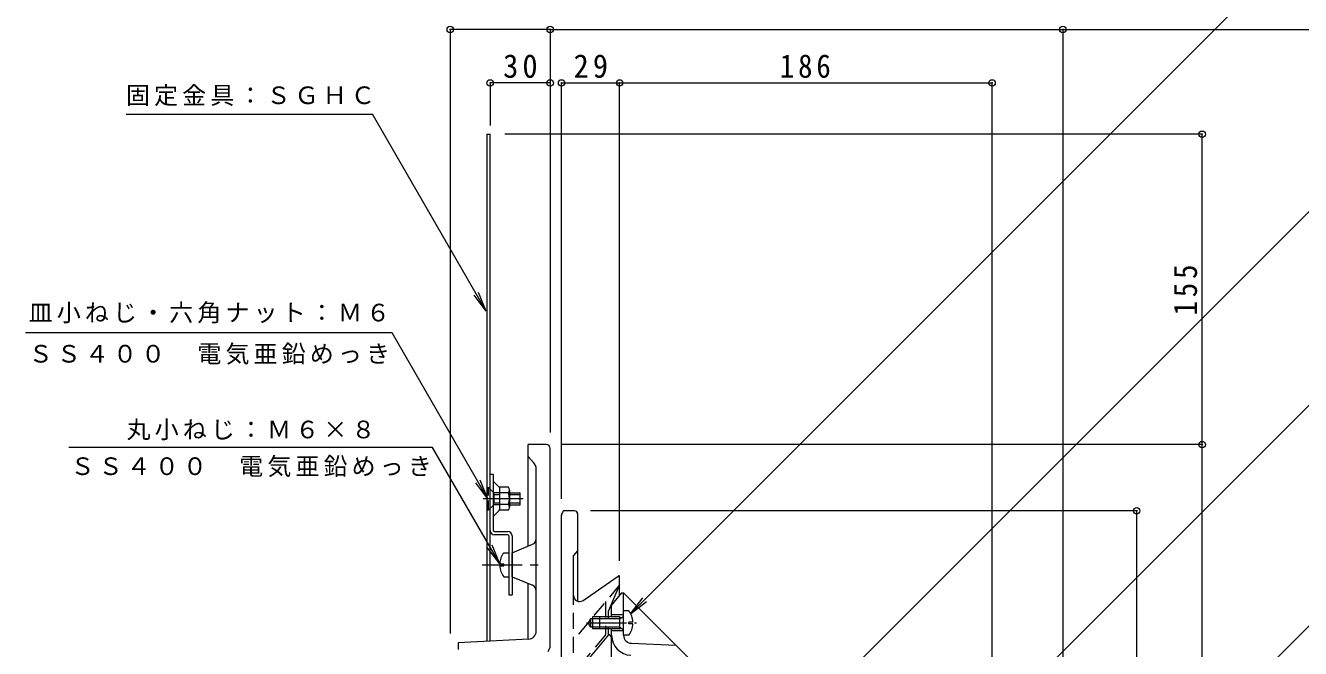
# Model space of a CAD drawing. Units: millimetres at full size, sheet at 1:4. Extents: x -428 to 535, y -549 to 519.
# Drawn here: x -428 to 209, y -178 to 133 of the extents above; entities that cross this region are included whole.
import ezdxf

# ---------------------------------------------------------------- set-up
doc = ezdxf.new("R2010")
doc.units = ezdxf.units.MM
doc.header["$LTSCALE"] = 4
doc.header["$PDMODE"] = 32
doc.header["$PDSIZE"] = 3.2
for name, pattern in [('CHAIN1', [8, 5, -1, 1, -1]), ('DASHED1', [1.8, 1.2, -0.6]), ('DASHED2', [3, 2, -1])]:
    doc.linetypes.add(name, pattern=pattern)
for name, color, linetype, lineweight in [('0-0_通り芯', 4, 'Continuous', 9), ('0-1_躯体', 6, 'Continuous', 9), ('0-2_仕上', 3, 'Continuous', 9), ('0-4_その他', 7, 'Continuous', 9), ('0-5_寸法', 7, 'Continuous', 9), ('0-8', 2, 'Continuous', 9), ('0-A', 2, 'Continuous', 9)]:
    doc.layers.add(name, color=color, linetype=linetype, lineweight=lineweight)
doc.styles.add('ＭＳ ゴシック', font='')
doc.styles.get('ＭＳ ゴシック').set_extended_font_data('MS Gothic')

msp = doc.modelspace()

# ---------------------------------------------------------------- linework, layer by layer
at = {"layer": '0-0_通り芯'}
for p, q in [((-167.517, -76.028), (-176.517, -76.028)), ((-176.517, -126.695), (-176.517, -76.028)), ((-173.86, -84.878), (-176.517, -82.029)), ((-165.517, -176.69), (-165.517, -78.028)), ((-172.517, -169.199), (-172.517, -88.288)), ((-184.517, -130.028), (-174.363, -125.798)), ((-184.517, -142.028), (-184.517, -130.028)), ((-184.517, -142.028), (-174.363, -146.259)), ((-176.517, -173.193), (-176.517, -145.362)), ((-176.302, -173.193), (-211.52, -175.091)), ((-166.517, -179.278), (-165.517, -177.134))]:
    msp.add_line(p, q, dxfattribs=at)
at = {"layer": '0-0_通り芯', "linetype": 'CHAIN1'}
msp.add_line((-199.517, -136.028), (-169.65, -136.028), dxfattribs=at)
at = {"layer": '0-0_通り芯', "color": 6}
msp.add_line((-211.52, -175.091), (-211.455, -178.283), dxfattribs=at)
at = {"layer": '0-0_通り芯'}
for centre, radius, start, end in [((-167.517, -78.028), 2, 0, 90), ((-177.517, -88.288), 5, 0, 43.00085), ((-175.517, -123.028), 3, 292.61953, 0), ((-175.517, -149.028), 3, 0, 67.38047), ((-176.517, -169.199), 4, 273.08418, 0), ((-167.517, -176.69), 2, 335.004, 0)]:
    msp.add_arc(centre, radius, start, end, dxfattribs=at)
at = {"layer": '0-1_躯体'}
for p, q in [((-159.839, -284.299), (-159.839, -111.129)), ((-159.137, -109.453), (-158.839, -109.098)), ((-153.339, -109.098), (-158.839, -109.098)), ((-151.839, -110.345), (-151.839, -154.269)), ((-151.839, -129.098), (-153.839, -131.481)), ((-153.839, -151.44), (-153.839, -131.481)), ((-149.118, -153.898), (-131.626, -141.649)), ((-130.839, -146.098), (-136.339, -159.055)), ((-130.839, -151.29), (-130.839, -142.058)), ((-136.339, -162.968), (-136.339, -159.055)), ((-145.339, -162.968), (-146.568, -165.098)), ((-145.339, -167.228), (-146.568, -165.098)), ((-145.339, -162.968), (-145.339, -167.228)), ((-140.839, -162.968), (-145.339, -162.968)), ((-144.339, -162.098), (-144.339, -168.098)), ((-140.839, -162.098), (-144.339, -162.098)), ((-136.339, -170.968), (-158.839, -197.782)), ((-140.839, -167.228), (-145.339, -167.228)), ((-140.839, -168.098), (-144.339, -168.098)), ((-136.339, -170.968), (-136.339, -167.228))]:
    msp.add_line(p, q, dxfattribs=at)
at = {"layer": '0-1_躯体', "linetype": 'DASHED2'}
for p, q in [((-130.839, -146.098), (-153.839, -173.507)), ((-153.839, -192.03), (-153.839, -151.44))]:
    msp.add_line(p, q, dxfattribs=at)
at = {"layer": '0-1_躯体', "linetype": 'CHAIN1'}
msp.add_line((-147.439, -165.098), (-122.452, -165.098), dxfattribs=at)
at = {"layer": '0-1_躯体', "linetype": 'DASHED2'}
msp.add_lwpolyline([(-137.839, -154.44), (-137.839, -170.968), (-153.839, -190.036)], dxfattribs=at)
at = {"layer": '0-1_躯体'}
for centre, radius, start, end in [((-156.839, -111.381), 3, 139.99997, 180), ((-153.339, -110.598), 1.5, 0, 90), ((-131.339, -142.058), 0.5, 0, 125.00484), ((-150.839, -151.44), 3, 180, 305.00188)]:
    msp.add_arc(centre, radius, start, end, dxfattribs=at)
at = {"layer": '0-2_仕上'}
for p, q in [((-129.839, -150.098), (-135.298, -156.604)), ((-129.839, -150.098), (-128.839, -150.098)), ((-128.839, -171.249), (-128.839, -150.098)), ((-128.839, -150.098), (27.161, -306.098)), ((-134.839, -162.098), (-134.839, -156.057)), ((-128.839, -161.098), (-134.839, -161.098)), ((-134.839, -285.098), (-134.839, -168.098)), ((-128.839, -169.098), (-134.839, -169.098)), ((-124.993, -175.246), (-102.839, -176.098))]:
    msp.add_line(p, q, dxfattribs=at)
for centre, radius, start, end in [((-137.839, -173.26), 3, 0, 60), ((-124.839, -171.249), 10, 180, 267.79723), ((-124.839, -171.249), 4, 180, 267.79723)]:
    msp.add_arc(centre, radius, start, end, dxfattribs=at)
at = {"layer": '0-4_その他'}
for p, q in [((-215.454, 131.51), (-215.454, -170.365)), ((-165.517, 131.252), (-215.454, 131.252)), ((-165.517, 131.51), (-165.517, -70.028)), ((-165.517, 131.252), (90.484, 131.252)), ((90.484, 131.51), (90.484, -324.028)), ((90.484, 131.252), (245.484, 131.252)), ((-195.517, 104.821), (-195.517, 83.398)), ((-165.517, 104.574), (-195.517, 104.574)), ((-159.839, -103.129), (-159.839, 104.821)), ((-159.839, 104.574), (-130.839, 104.574)), ((-130.839, -134.058), (-130.839, 104.821)), ((-130.839, 104.574), (55.161, 104.574)), ((55.161, -314.116), (55.161, 104.821)), ((160.247, 78.972), (-188.247, 78.972)), ((160.08, -76.028), (160.08, 78.972)), ((160.08, -76.028), (-159.517, -76.028)), ((160.08, -332.028), (160.08, -76.028)), ((127.765, -109.098), (-145.339, -109.098)), ((127.373, -320.124), (127.373, -109.098))]:
    msp.add_line(p, q, dxfattribs=at)
for p in [(-215.454, 131.252), (-165.517, 131.252), (90.484, 131.252), (-195.517, 104.574), (-165.517, 104.574), (-159.839, 104.574), (-130.839, 104.574), (55.161, 104.574), (160.08, 78.972), (160.08, -76.028), (127.373, -109.098)]:
    msp.add_point(p, dxfattribs=at)
at = {"layer": '0-5_寸法'}
for p, q in [((-125.403, -160.509), (204.214, 169.108)), ((-377.298, 89), (-254.23, 89)), ((-197.432, -9.376), (-254.23, 89)), ((-102.761, -275.775), (260.899, 87.886)), ((-197.432, -9.376), (-203.52, -1.443)), ((-197.432, -9.376), (-201.259, -0.137)), ((-4.601, -274.335), (260.899, -8.834)), ((-244.409, -20.217), (-427.556, -20.217)), ((-196.598, -103.029), (-244.409, -20.217)), ((-224.276, -77.404), (-405.927, -77.404)), ((-190.706, -135.549), (-224.276, -77.404)), ((-196.598, -103.029), (-202.685, -95.095)), ((-196.598, -103.029), (-200.425, -93.79)), ((55.129, -324.779), (260.899, -119.009)), ((-190.706, -135.549), (-194.532, -126.311)), ((-190.706, -135.549), (-196.793, -127.616)), ((-125.403, -160.509), (-119.315, -152.576)), ((-125.403, -160.509), (-117.469, -154.422))]:
    msp.add_line(p, q, dxfattribs=at)
at = {"layer": '0-8'}
for p, q in [((-197.117, 78.972), (-195.517, 78.972)), ((-197.117, 78.972), (-197.117, -174.315)), ((-195.517, -174.229), (-195.517, 78.972)), ((-195.517, -95.029), (-195.517, -91.029)), ((-193.917, -91.029), (-195.517, -91.029)), ((-193.917, -118.929), (-193.917, -91.029)), ((-190.917, -97.366), (-193.917, -94.366)), ((-190.917, -97.716), (-190.917, -108.341)), ((-190.917, -108.691), (-193.917, -111.691)), ((-193.417, -119.429), (-186.617, -119.429)), ((-186.617, -121.029), (-193.417, -121.029)), ((-186.117, -121.529), (-186.117, -151.029)), ((-184.517, -121.529), (-184.517, -151.029)), ((-186.117, -151.029), (-184.517, -151.029))]:
    msp.add_line(p, q, dxfattribs=at)
at = {"layer": '0-8', "linetype": 'CHAIN1'}
msp.add_line((-178.992, -103.029), (-199.916, -103.029), dxfattribs=at)
at = {"layer": '0-8'}
for centre, radius, start, end in [((-193.417, -118.929), 2.1, 180, 270), ((-193.417, -118.929), 0.5, 180, 270), ((-186.617, -121.529), 2.1, 0, 90), ((-186.617, -121.529), 0.5, 0, 90)]:
    msp.add_arc(centre, radius, start, end, dxfattribs=at)
at = {"layer": '0-A', "linetype": 'DASHED1'}
for p, q in [((-196.598, -97.379), (-196.298, -97.379)), ((-196.598, -108.679), (-196.598, -97.379)), ((-193.648, -100.029), (-196.298, -97.379)), ((-193.648, -100.029), (-193.648, -106.028)), ((-190.917, -100.029), (-193.648, -100.029)), ((-193.648, -100.898), (-190.917, -100.898)), ((-193.648, -106.028), (-196.298, -108.679)), ((-193.648, -105.158), (-190.917, -105.158)), ((-190.917, -106.028), (-193.648, -106.028))]:
    msp.add_line(p, q, dxfattribs=at)
at = {"layer": '0-A'}
for p, q in [((-186.407, -97.278), (-190.917, -97.278)), ((-190.917, -97.278), (-190.917, -97.716)), ((-186.407, -100.165), (-190.917, -100.165)), ((-185.917, -98.722), (-185.917, -107.335)), ((-185.917, -100.029), (-180.598, -100.029)), ((-185.917, -100.898), (-180.598, -100.898)), ((-180.598, -106.028), (-180.598, -100.029)), ((-186.407, -105.892), (-190.917, -105.892)), ((-185.917, -105.158), (-180.598, -105.158)), ((-185.917, -106.028), (-180.598, -106.028)), ((-190.917, -108.778), (-190.917, -108.341)), ((-186.407, -108.778), (-190.917, -108.778)), ((-188.717, -130.028), (-186.117, -130.028)), ((-190.706, -135.549), (-188.717, -135.549)), ((-190.706, -136.508), (-188.717, -136.508)), ((-188.717, -136.508), (-188.717, -135.549)), ((-188.717, -142.028), (-186.117, -142.028)), ((-126.239, -159.098), (-128.839, -159.098)), ((-130.839, -162.968), (-140.839, -162.968)), ((-130.839, -162.968), (-128.966, -161.916)), ((-130.839, -162.098), (-130.839, -168.098)), ((-130.839, -162.098), (-130.075, -162.539)), ((-124.25, -164.619), (-126.239, -164.619)), ((-126.239, -165.577), (-126.239, -164.619)), ((-130.839, -167.228), (-140.839, -167.228)), ((-130.839, -168.098), (-140.839, -168.098)), ((-130.839, -167.228), (-128.966, -168.28)), ((-130.839, -168.098), (-130.075, -167.657)), ((-126.239, -171.098), (-128.839, -171.098)), ((-124.25, -165.577), (-126.239, -165.577))]:
    msp.add_line(p, q, dxfattribs=at)
at = {"layer": '0-A', "linetype": 'DASHED1'}
msp.add_lwpolyline([(-196.598, -108.679), (-196.298, -108.679), (-196.298, -97.379)], dxfattribs=at)
at = {"layer": '0-A'}
msp.add_lwpolyline([(-130.839, -162.098), (-140.839, -162.098), (-140.839, -168.098)], dxfattribs=at)
for centre, radius, start, end in [((-194.515, -103.029), 8.598, 340.548, 19.452), ((-188.284, -98.722), 2.368, 322.44278, 37.55722), ((-188.284, -107.335), 2.368, 322.44278, 37.55722), ((-180.717, -136.029), 10, 143.13013, 177.25438), ((-180.717, -136.029), 10, 182.74562, 216.86987), ((-134.239, -165.098), 10, 2.74562, 36.86987), ((-129.089, -161.698), 0.25, 299.32918, 0), ((-129.089, -168.498), 0.25, 0, 60.67082), ((-134.239, -165.098), 10, 323.13013, 357.25438)]:
    msp.add_arc(centre, radius, start, end, dxfattribs=at)

# ---------------------------------------------------------------- texts
at = {"layer": '0-4_その他', "color": 2, "char_height": 11.73, "attachment_point": 7, "style": 'ＭＳ ゴシック'}
for s, insert in [('\\T1.27;\\W0.95;30', (-189.017, 106.974)), ('\\T1.27;\\W0.95;29', (-153.839, 106.974)), ('\\T1.27;\\W0.9;186', (-50.839, 106.974))]:
    msp.add_mtext(s, dxfattribs=dict(at, insert=insert))
at = {"layer": '0-4_その他', "color": 2, "insert": (157.68, -11.528), "char_height": 11.73, "attachment_point": 7, "rotation": 90, "style": 'ＭＳ ゴシック'}
msp.add_mtext('\\T1.27;\\W0.9;155', dxfattribs=at)
at = {"layer": '0-5_寸法', "char_height": 8.798, "attachment_point": 7, "style": 'ＭＳ ゴシック'}
for s, insert in [('\\T1.17;固定金具：ＳＧＨＣ', (-377.413, 92.994)), ('\\T1.17;皿小ねじ・六角ナット：Ｍ６', (-425.982, -15.512)), ('\\T1.17;ＳＳ４００\u3000電気亜鉛めっき', (-425.982, -36.115)), ('\\T1.17;丸小ねじ：Ｍ６×８', (-377.101, -73.864)), ('\\T1.17;ＳＳ４００\u3000電気亜鉛めっき', (-405.101, -92.262))]:
    msp.add_mtext(s, dxfattribs=dict(at, insert=insert))

doc.saveas('drawing.dxf')
